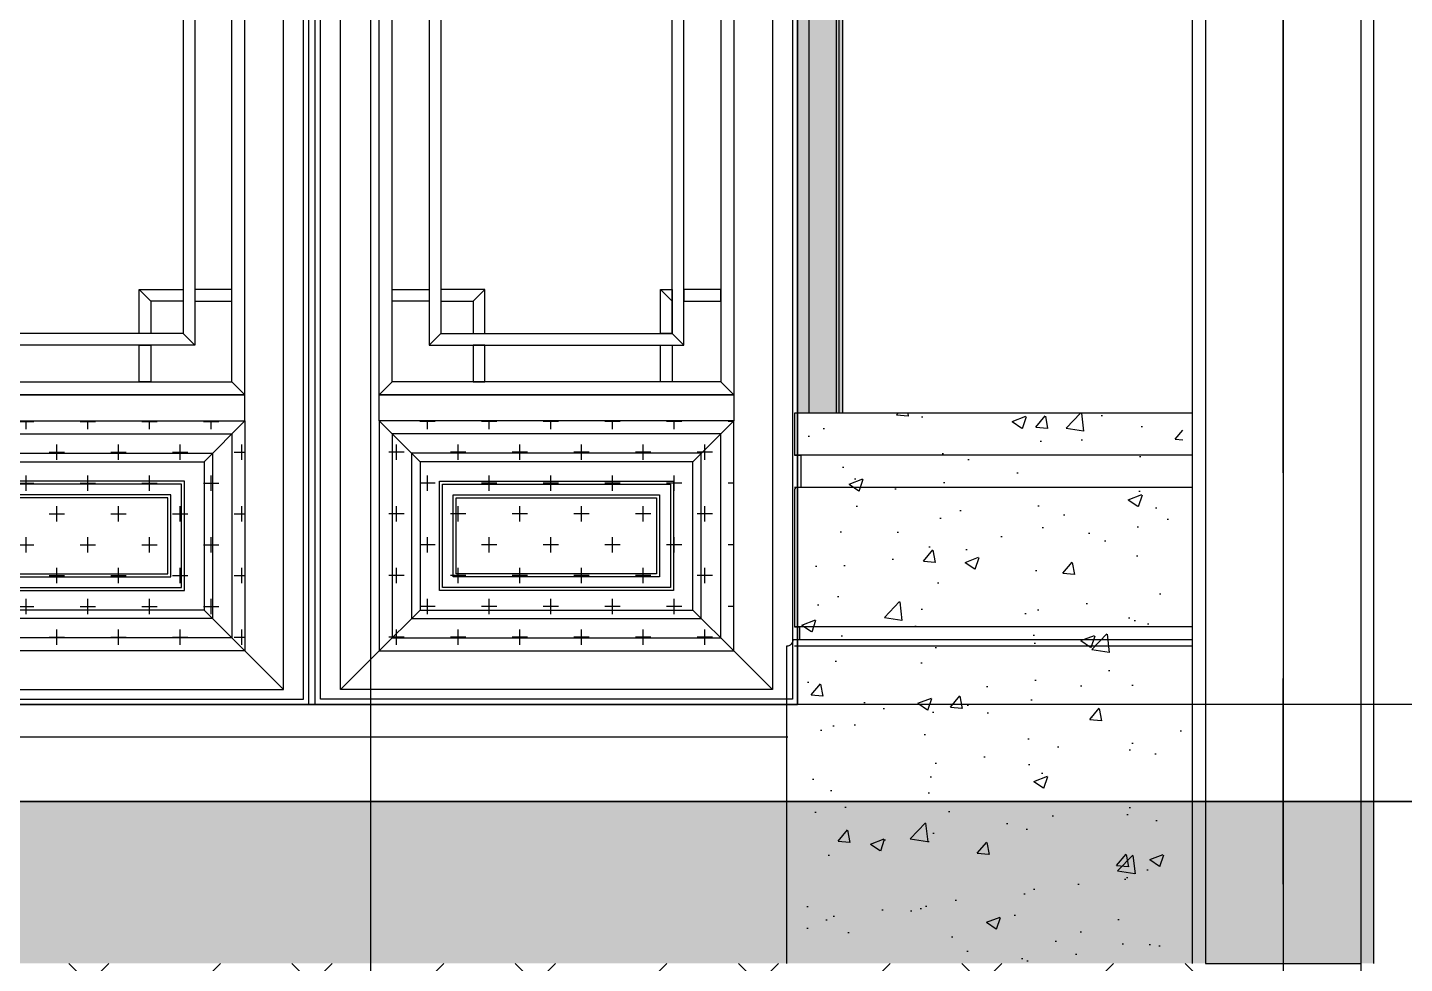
# Model space of a CAD drawing. Extents: x 296441 to 853063, y 459050 to 1117990.
# Drawn here: x 666159 to 668286, y 1053205 to 1054650 of the extents above; entities that cross this region are included whole.
import ezdxf
from ezdxf.xclip import XClip

# ---------------------------------------------------------------- set-up
doc = ezdxf.new("R2010")
doc.units = 0
doc.header["$LTSCALE"] = 1000
doc.header["$XCLIPFRAME"] = 0
for name, pattern in [('14-GRID$0$CENTER2', [28.575000000000003, 19.05, -3.175, 3.175, -3.175]), ('CENTER-1', [10, 6.25, -1.25, 1.25, -1.25]), ('CENTER2', [28.574999999999996, 19.05, -3.174999999999999, 3.174999999999999, -3.174999999999999]), ('E4-ELEV-S$0$HIDDEN2', [4.762499999999999, 3.175, -1.5875])]:
    doc.linetypes.add(name, pattern=pattern)
for name, color, linetype in [('1-1poumian-16-20$0$ZT1_Dim---标注---PM、LM、DY、JD', 252, 'Continuous'), ('1.5铝板', 3, 'Continuous'), ('14-GRID$0$G-GRID', 9, '14-GRID$0$CENTER2'), ('95', 95, 'Continuous'), ('A-WALL', 1, 'Continuous'), ('B-ELEV-S02$0$A-ELEV-MEDM-HEVY', 2, 'Continuous'), ('B-ELEV-S02$0$A-ELEV-THIN', 144, 'Continuous'), ('E4-ELEV-S$0$A-ELEV-HDDN', 161, 'E4-ELEV-S$0$HIDDEN2'), ('E4-ELEV-S$0$A-ELEV-HEVY', 2, 'Continuous'), ('E4-ELEV-S$0$A-ELEV-XTHIN', 5, 'Continuous'), ('E4-ELEV-S$0$A-SECT-FNSH', 6, 'Continuous'), ('E4-ELEV-S$0$A-WALL', 1, 'Continuous'), ('G-GRID', 8, 'CENTER2'), ('G-XREF', 2, 'Continuous'), ('mt2-E$0$A-ELEV-OTLN', 1, 'Continuous'), ('SL-CXJ-001', 4, 'Continuous'), ('ZT0_默认图层-----PM、LM、DY、JD', 7, 'Continuous'), ('ZT1_通用--填充---PM、LM、DY、JD', 8, 'Continuous'), ('ZT3_面板--石材板-PM、LM、DY、JD', 45, 'Continuous'), ('主框线', 4, 'Continuous'), ('副框内口线', 6, 'Continuous'), ('花格栅', 6, 'Continuous'), ('铝合金花格条', 5, 'Continuous')]:
    doc.layers.add(name, color=color, linetype=linetype)
doc.layers.add('E4-ELEV-S$0$ENTR-DETL-P$0$A-ANNO-NPLT', color=215, linetype='Continuous', plot=False)
doc.layers.add('E4-TEXT-S$0$A-ANNO-NPLT', color=215, linetype='Continuous', plot=False)

# ---------------------------------------------------------------- blocks, each defined once
blk = doc.blocks.new('E4-ELEV-S$0$vffhnh')
at = {"layer": 'E4-ELEV-S$0$A-SECT-FNSH'}
for p, q in [((-139.9999999997672, -400.0000000001164), (-139.9999999996508, 2410.000000010594)), ((140.0000000004657, -400.0000000001164), (140.0000000005821, 2410.000000010594))]:
    blk.add_line(p, q, dxfattribs=at)
at = {"layer": 'E4-ELEV-S$0$A-WALL'}
for p, q in [((-119.9999999994179, 2430.000000091735), (-119.9999999994179, -400)), ((120.0000000005821, 2430.000000091735), (120.0000000006985, -400)), ((-119.9999999994179, -400), (119.9999999998836, -400))]:
    blk.add_line(p, q, dxfattribs=at)
blk = doc.blocks.new('*U2514')
at = {"layer": 'B-ELEV-S02$0$A-ELEV-MEDM-HEVY'}
blk.add_line((309.2477104391, 4.965678859993486e-10), (-305.7522895591392, -4.909551888040294e-10), dxfattribs=at)
at = {"layer": 'B-ELEV-S02$0$A-ELEV-THIN'}
for p, q in [((309.2477104391, -64.99999999921239), (-305.7522895586735, -65.0000000001999)), ((309.2477104391, -114.9999999992415), (-305.7522895586735, -115.000000000229)), ((309.2477104390855, -329.9999999990087), (-305.7522895591392, -329.9999999999962)), ((309.2477104390709, -349.9999999993579), (-305.7522895591392, -350.0000000003163)), ((309.2477104390855, -360.0009192622074), (-305.7522895591392, -360.0009192631949))]:
    blk.add_line(p, q, dxfattribs=at)
blk = doc.blocks.new('单层玻璃')
at = {"layer": '95'}
for p, q in [((-1.216571543132886, -0.08520069334190339), (0.08520069322548807, 1.216571543191094)), ((-1.183139254106209, -1.183139254106209), (1.183139254106209, 1.183139254106209)), ((-0.08520069322548807, -1.216571543249302), (1.216571543132886, 0.08520069334190339))]:
    blk.add_line(p, q, dxfattribs=at)
blk = doc.blocks.new('*U1996')
at = {"layer": 'ZT1_通用--填充---PM、LM、DY、JD', "ltscale": 1000}
h = blk.add_hatch(dxfattribs=at)
h.set_pattern_fill('CROSS', color=256, scale=30)
h.set_pattern_definition([(0, (104.2710398040945, -2709.252234325279), (47.625, 47.625), [23.8125, -71.4375]), (90, (116.1772898040945, -2721.158484325279), (-47.625, 47.625), [23.8125, -71.4375])])
h.paths.add_polyline_path([(104.2710398040945, -2353.999984394526), (651.7754284878029, -2354.000101227313), (651.7754284878029, -2709.252234325279), (104.2710398040945, -2709.252117492491)])
at = {"color": 8}
for p, q in [((692.5231727939681, -50.0001090229498), (742.52322003874, 3.012129946000641e-05)), ((63.52322905353503, -49.9999993024403, 2.318144537438727e-09), (13.52322003711015, -9.094947017729282e-13, 2.318144537438727e-09)), ((63.52322394109797, -410.9996969709182, 2.318144537438727e-09), (44.5232339494396, -429.9996939008133, 2.318144537438727e-09)), ((692.5232051341445, -410.9998066914277), (711.5232012661872, -429.9998097615326)), ((104.2710378230549, -529.7474932672931, 2.318144537438727e-09), (44.52323193923803, -469.999667355326, 2.318144537438727e-09)), ((651.7754265067051, -529.7476160933738, 2.318144537221886e-09), (711.5232139115687, -469.9997909720996, 2.318144537221886e-09)), ((124.3232133005513, -549.799668351422, 2.318144537438727e-09), (104.2710382164223, -529.7474936607769, 2.318144537438727e-09)), ((631.7232518160017, -549.7997881807396, 2.318144537221886e-09), (651.7754269001307, -529.7476164868576, 2.318144537221886e-09)), ((124.3231952341157, -2293.947834715014, 2.318144537438727e-09), (104.2710398040945, -2313.999990144977, 2.318144537438727e-09)), ((631.7232337495079, -2293.947954544332, 2.318144537221886e-09), (651.7754284878029, -2314.000126238447, 2.318144537221886e-09)), ((167.327936819871, -2417.056881410303, 2.318144537438727e-09), (104.2710398040945, -2353.999984394526, 2.318144537438727e-09)), ((651.7754284878029, -2354.000101227313, 2.318144537221886e-09), (588.7185314720264, -2417.05699824309, 2.318144537221886e-09)), ((167.327936819871, -2646.195220476715, 2.318144537438727e-09), (104.2710398040945, -2709.252117492491, 2.318144537438727e-09)), ((588.7185314720264, -2646.195337309502, 2.318144537221886e-09), (651.7754284878029, -2709.252234325279, 2.318144537221886e-09)), ((104.2710398040945, -2709.252117492491, 2.318144537438727e-09), (44.52321389195276, -2768.999943404458, 2.318144537438727e-09)), ((651.7754284878029, -2709.252234325279, 2.318144537221886e-09), (711.5232178791775, -2769.000063234009, 2.318144537221886e-09))]:
    blk.add_line(p, q, dxfattribs=at)
for points in [[(711.5232176991412, -429.9998052536985), (711.5232176991412, -469.9997802425651), (44.52323394961422, -469.999664381613), (44.52323394961422, -429.9996893927464)], [(44.52323394973064, -2768.999943404458), (711.5232139107538, -2769.000063234009), (711.5232139115687, -469.9997871844107), (44.52323395054555, -469.999667355326)], [(651.7754284878029, -2354.000101227313), (651.7754284878029, -2314.000126238447), (104.2710398040945, -2314.00000940566), (104.2710398040945, -2353.999984394526)]]:
    blk.add_lwpolyline(points, close=True)
at = {"color": 2, "ltscale": 250}
for points in [[(124.3231952341157, -2293.947834715014), (631.7232337495079, -2293.947954544332), (631.7232518160017, -549.7997881807396), (124.3232133005513, -549.799668351422)], [(124.3232148882234, -2374.052159478655), (631.7232534036739, -2374.052276311442), (631.7232534036739, -2689.20005924115), (124.3232148882234, -2689.199942408362)]]:
    blk.add_lwpolyline(points, close=True, dxfattribs=at)
at = {"layer": '1.5铝板', "ltscale": 250}
for points in [[(44.52321203792235, -429.9996939008133), (711.5232012661872, -429.9998097615326), (711.5232231778791, -31.00011209305467), (44.52323394961422, -30.9999962321026)], [(63.52321308135288, -410.9996969709182), (692.5232023096178, -410.9998066914277), (692.5232221345068, -50.0001090229498), (63.5232329062419, -49.9999993024403)], [(104.2710398040945, -2353.999984394526), (651.7754284878029, -2354.000101227313), (651.7754284878029, -2709.252234325279), (104.2710398040945, -2709.252117492491)]]:
    blk.add_lwpolyline(points, close=True, dxfattribs=at)
at = {"layer": 'SL-CXJ-001', "ltscale": 250}
for points in [[(154.3232148882234, -2404.052159478655), (601.7232534036739, -2404.052276311442), (601.7232534036739, -2659.20005924115), (154.3232148882234, -2659.199942408362)], [(167.327936819871, -2417.056881410303), (588.7185314720264, -2417.05699824309), (588.7185314720264, -2646.195337309502), (167.327936819871, -2646.195220476715)], [(558.7185314720264, -2447.056888845749), (197.327936819871, -2447.056990807643), (197.327936819871, -2616.195329874055), (558.7185314720264, -2616.195227912161)], [(554.0501865445985, -2451.725234930171), (201.9962817472988, -2451.725334578194), (201.9962817472988, -2611.526983789634), (554.0501865445985, -2611.526884141844)], [(537.386876399396, -2468.388549205381), (218.6595918925013, -2468.388640593272), (218.6595918925013, -2594.863669514423), (537.386876399396, -2594.863578126533)], [(532.7185314720264, -2473.056895289803), (223.327936819871, -2473.056984363589), (223.327936819871, -2590.195323430002), (532.7185314720264, -2590.195234355982)]]:
    blk.add_lwpolyline(points, close=True, dxfattribs=at)
at = {"layer": '主框线'}
blk.add_lwpolyline([(13.52322003804147, -2784.000027021393), (742.5232200396713, -2783.999996900093), (742.52322003874, 3.012129946000641e-05), (13.52322003711015, -9.094947017729282e-13)], close=True, dxfattribs=at)
at = {"layer": '副框内口线', "linetype": 'CENTER-1', "ltscale": 40}
blk.add_lwpolyline([(5.523208944010548, -2792.000027173664), (750.5232200396713, -2791.999996900093), (750.52322003874, 8.00000309990628), (5.523208943079226, 7.99999984772785)], close=True, dxfattribs=at)
at = {"layer": '花格栅', "color": 6, "ltscale": 250}
blk.add_lwpolyline([(104.2710201499867, -2314.000009799143), (651.7754088336369, -2314.000129628461), (651.7754269001307, -529.7476130966106), (104.2710382164223, -529.7474932672931)], close=True, dxfattribs=at)
at = {"layer": '铝合金花格条'}
for p, q in [((181.3232042724849, -1346.873751532985, -3.783032087171286e-07), (181.3232042715535, -1496.873751532985, -3.783032087171286e-07)), ((574.7232427799609, -1346.873871362535), (574.7232427790295, -1496.873871362535))]:
    blk.add_line(p, q, dxfattribs=at)
for points in [[(188.5232260387274, -50.00015557813549), (206.5232260387274, -50.00015557720417), (206.5232260416378, -107.0001555772042), (188.5232260416378, -107.0001555781355)], [(567.5232152726967, -50.00015022722164), (549.5232152726967, -50.00015022629032), (549.5232152699027, -107.0001502262903), (567.5232152699027, -107.0001502272216)], [(120.5232260417542, -107.0001555813951), (120.52334587113, -354.0828081057416), (635.5233350992785, -354.0828027548278), (635.5232152699027, -107.0001502304813)], [(138.5232260417542, -125.0001555813951), (138.52334587113, -336.0828081057416), (617.5233350992785, -336.0828027548278), (617.5232152699027, -125.0001502304813)], [(63.52322604163783, -175.0001555813951), (63.52322604163783, -193.0001555813951), (120.5232260416378, -193.0001555813951), (120.5232260416378, -175.0001555813951)], [(692.5232152699027, -175.0001502304813), (692.5232152699027, -193.0001502304813), (635.5232152699027, -193.0001502304813), (635.5232152699027, -175.0001502304813)], [(63.52334587113, -286.0828081066729), (63.52334587113, -268.0828081066729), (120.52334587113, -268.0828081066729), (120.52334587113, -286.0828081066729)], [(692.5233350992785, -286.0828027557591), (692.5233350992785, -268.0828027557591), (635.5233350992785, -268.0828027557591), (635.5233350992785, -286.0828027557591)], [(188.523345868336, -411.0828081099326), (206.523345868336, -411.0828081108639), (206.52334587113, -354.0828081108639), (188.52334587113, -354.0828081099326)], [(567.5233351020725, -411.0828027590187), (549.5233351020725, -411.08280275995), (549.5233350992785, -354.08280275995), (567.5233350992785, -354.0828027590187)], [(199.3232133089914, -549.799668351422), (217.3232133089914, -549.799668351422), (217.3232133089914, -606.799668351422), (199.3232133089914, -606.799668351422)], [(506.7232518127421, -549.7997881807396), (488.7232518127421, -549.7997881807396), (488.7232518127421, -606.7997881807396), (506.7232518127421, -606.7997881807396)], [(574.7232337462483, -2236.947954544332), (181.3231952387723, -2236.947834715014), (181.3232133052079, -606.799668351422), (574.7232518127421, -606.7997881807396)], [(556.7232337462483, -2218.947954544332), (199.3231952387723, -2218.947834715014), (199.3232133052079, -624.799668351422), (556.7232518127421, -624.7997881807396)], [(124.3232133010169, -674.7996683486281), (124.3232133000856, -692.7996683486281), (181.3232133000856, -692.799668351422), (181.3232133010169, -674.799668351422)], [(631.7232518160017, -674.7997881779456), (631.723251816933, -692.7997881779456), (574.723251816933, -692.7997881807396), (574.7232518160017, -674.7997881807396)], [(181.3232042724849, -1346.873751532985), (124.3232042724849, -1346.873751532985), (124.3232042724849, -1328.873751532985), (181.3232042724849, -1328.873751532985)], [(574.7232427790295, -1346.873871362535), (631.7232427790295, -1346.873871362535), (631.7232427790295, -1328.873871362535), (574.7232427790295, -1328.873871362535)], [(181.3232042724849, -1496.873751532985), (124.3232042724849, -1496.873751532985), (124.3232042724849, -1514.873751532985), (181.3232042724849, -1514.873751532985)], [(574.7232427790295, -1496.873871362535), (631.7232427790295, -1496.873871362535), (631.7232427790295, -1514.873871362535), (574.7232427790295, -1514.873871362535)], [(124.3231952345814, -2168.947834717808), (124.32319523365, -2150.947834717808), (181.32319523365, -2150.947834715014), (181.3231952345814, -2168.947834715014)], [(631.7232337495079, -2168.947954547359), (631.7232337504392, -2150.947954547359), (574.7232337504392, -2150.947954544565), (574.7232337495079, -2168.947954544565)], [(199.3231952425558, -2293.947834715014), (217.3231952425558, -2293.947834715014), (217.3231952425558, -2236.947834715014), (199.3231952425558, -2236.947834715014)], [(506.7232337462483, -2293.947954544565), (488.7232337462483, -2293.947954544565), (488.7232337462483, -2236.947954544565), (506.7232337462483, -2236.947954544565)]]:
    blk.add_lwpolyline(points, close=True, dxfattribs=at)
for points, elevation in [([(138.5232260417542, -125.0001555813951), (120.5232260417542, -107.0001555813951)], 3.088924884035726e-05), ([(206.5232260418707, -193.0001555813951), (188.5232260416378, -175.0001555813951), (138.5232260416378, -175.0001555813951), (138.5232260416378, -193.0001555813951), (206.5232260416378, -193.0001555813951), (206.5232260415214, -125.0001555813951), (188.5232260415214, -125.0001555813951), (188.5232260416378, -175.0001555813951)], 3.088924884035726e-05), ([(549.5232152696699, -193.0001502304813), (567.5232152699027, -175.0001502304813), (617.5232152699027, -175.0001502304813), (617.5232152699027, -193.0001502304813), (549.5232152699027, -193.0001502304813), (549.5232152699027, -125.0001502304813), (567.5232152699027, -125.0001502304813), (567.5232152699027, -175.0001502304813)], 3.088693069581961e-05), ([(617.5232152699027, -125.0001502304813), (635.5232152699027, -107.0001502304813)], 3.088693069581961e-05), ([(206.5233458713628, -268.0828081066729), (188.52334587113, -286.0828081066729), (138.52334587113, -286.0828081066729), (138.52334587113, -268.0828081066729), (206.52334587113, -268.0828081066729), (206.52334587113, -336.0828081066729), (188.52334587113, -336.0828081066729), (188.52334587113, -286.0828081066729)], 3.050862748710248e-05), ([(549.5233350990457, -268.0828027557591), (567.5233350992785, -286.0828027557591), (617.5233350992785, -286.0828027557591), (617.5233350992785, -268.0828027557591), (549.5233350992785, -268.0828027557591), (549.5233350992785, -336.0828027557591), (567.5233350992785, -336.0828027557591), (567.5233350992785, -286.0828027557591)], 3.050630934256482e-05), ([(138.52334587113, -336.0828081057416), (120.52334587113, -354.0828081057416)], 3.050862748710248e-05), ([(617.5233350992785, -336.0828027548278), (635.5233350992785, -354.0828027548278)], 3.050630934256482e-05), ([(199.3232133052079, -624.799668351422), (181.3232133052079, -606.799668351422)], 3.050862748710248e-05), ([(556.7232518127421, -624.7997881807396), (574.7232518127421, -606.7997881807396)], 3.088693069581961e-05), ([(217.3232133089914, -692.7996683516549), (199.3232133089914, -674.799668351422), (199.3232133089914, -624.799668351422), (217.3232133089914, -624.799668351422), (217.3232133089914, -692.799668351422), (199.3232133042766, -692.799668351422), (199.3232133042766, -674.799668351422), (199.3232133089914, -674.799668351422)], 3.050630934256482e-05), ([(488.7232518127421, -692.7997881812053), (506.7232518127421, -674.7997881807396), (506.7232518127421, -624.7997881807396), (488.7232518127421, -624.7997881807396), (488.7232518127421, -692.7997881807396), (556.7232518127421, -692.7997881807396), (556.7232518127421, -674.7997881807396), (506.7232518127421, -674.7997881807396)], 3.088693069581961e-05), ([(217.3231952425558, -2150.947834714781), (199.3231952425558, -2168.947834715014), (199.3231952425558, -2218.947834715014), (217.3231952425558, -2218.947834715014), (217.3231952425558, -2150.947834715014), (199.323195237841, -2150.947834715014), (199.323195237841, -2168.947834715014), (199.3231952425558, -2168.947834715014)], 3.050630934256482e-05), ([(488.7232337462483, -2150.947954544332), (506.7232337462483, -2168.947954544565), (506.7232337462483, -2218.947954544565), (488.7232337462483, -2218.947954544565), (488.7232337462483, -2150.947954544565), (556.7232337462483, -2150.947954544565), (556.7232337462483, -2168.947954544565), (506.7232337462483, -2168.947954544565)], 3.088693069581961e-05), ([(199.3231952387723, -2218.947834715014), (181.3231952387723, -2236.947834715014)], 3.050862748710248e-05), ([(556.7232337462483, -2218.947954544332), (574.7232337462483, -2236.947954544332)], 3.088693069581961e-05)]:
    blk.add_lwpolyline(points, dxfattribs=dict(at, elevation=elevation))
at = {"xscale": -52.5, "yscale": 52.5, "zscale": 52.5}
for p in [(368.1610783700016, -222.9758031354295, -3.80621353255001e-07), (347.3456464188639, -1439.753941752482, -3.80621353255001e-07)]:
    blk.add_blockref('单层玻璃', p, dxfattribs=at)
blk = doc.blocks.new('*U1995')
at = {"layer": 'ZT1_通用--填充---PM、LM、DY、JD', "ltscale": 1000}
h = blk.add_hatch(dxfattribs=at)
h.set_pattern_fill('CROSS', color=256, scale=30)
h.set_pattern_definition([(0, (109.2710508997552, -2709.252234303452), (47.625, 47.625), [23.8125, -71.4375]), (90, (121.1773008997552, -2721.158484303452), (-47.625, 47.625), [23.8125, -71.4375])])
h.paths.add_polyline_path([(109.2710508997552, -2353.999984372699), (651.7754284878029, -2354.000101227313), (651.7754284878029, -2709.252234325279), (109.2710508997552, -2709.252117470664)])
at = {"color": 8}
for p, q in [((68.52324014919579, -49.99999928061355, 2.318144537438727e-09), (18.5232311327709, 2.182583980214758e-08, 2.318144537438727e-09)), ((692.5231727939681, -50.0001090229498), (742.52322003874, 3.012129946000641e-05)), ((68.52323503675872, -410.9996969490915, 2.318144537438727e-09), (49.52324504510035, -429.9996938789866, 2.318144537438727e-09)), ((692.5232051341445, -410.9998066914277), (711.5232012661872, -429.9998097615326)), ((109.2710489187157, -529.7474932454663, 2.318144537438727e-09), (49.52324303489878, -469.9996673334992, 2.318144537438727e-09)), ((651.7754265067051, -529.7476160933738, 2.318144537221886e-09), (711.5232139115687, -469.9997909720996, 2.318144537221886e-09)), ((129.323224396212, -549.7996683295953, 2.318144537438727e-09), (109.2710493120831, -529.7474936389501, 2.318144537438727e-09)), ((631.7232518160017, -549.7997881807396, 2.318144537221886e-09), (651.7754269001307, -529.7476164868576, 2.318144537221886e-09)), ((129.3232063297764, -2293.947834693187, 2.318144537438727e-09), (109.2710508997552, -2313.99999012315, 2.318144537438727e-09)), ((631.7232337495079, -2293.947954544332, 2.318144537221886e-09), (651.7754284878029, -2314.000126238447, 2.318144537221886e-09)), ((172.3279479155317, -2417.056881388476, 2.318144537438727e-09), (109.2710508997552, -2353.999984372699, 2.318144537438727e-09)), ((651.7754284878029, -2354.000101227313, 2.318144537221886e-09), (588.7185314720264, -2417.05699824309, 2.318144537221886e-09)), ((172.3279479155317, -2646.195220454888, 2.318144537438727e-09), (109.2710508997552, -2709.252117470664, 2.318144537438727e-09)), ((588.7185314720264, -2646.195337309502, 2.318144537221886e-09), (651.7754284878029, -2709.252234325279, 2.318144537221886e-09)), ((109.2710508997552, -2709.252117470664, 2.318144537438727e-09), (49.52322498761352, -2768.999943382631, 2.318144537438727e-09)), ((651.7754284878029, -2709.252234325279, 2.318144537221886e-09), (711.5232178791775, -2769.000063234009, 2.318144537221886e-09))]:
    blk.add_line(p, q, dxfattribs=at)
for points in [[(711.5232176991412, -429.9998052536985), (711.5232176991412, -469.9997802425651), (49.52324504527498, -469.9996643597863), (49.52324504527498, -429.9996893709197)], [(49.52324504539139, -2768.999943382631), (711.5232139107538, -2769.000063234009), (711.5232139115687, -469.9997871844107), (49.5232450462063, -469.9996673334992)], [(651.7754284878029, -2354.000101227313), (651.7754284878029, -2314.000126238447), (109.2710508997552, -2314.000009383833), (109.2710508997552, -2353.999984372699)]]:
    blk.add_lwpolyline(points, close=True)
at = {"color": 2, "ltscale": 250}
for points in [[(129.3232063297764, -2293.947834693187), (631.7232337495079, -2293.947954544332), (631.7232518160017, -549.7997881807396), (129.323224396212, -549.7996683295953)], [(129.3232259838842, -2374.052159456828), (631.7232534036739, -2374.052276311442), (631.7232534036739, -2689.20005924115), (129.3232259838842, -2689.199942386535)]]:
    blk.add_lwpolyline(points, close=True, dxfattribs=at)
at = {"layer": '1.5铝板', "ltscale": 250}
for points in [[(49.5232231335831, -429.9996938789866), (711.5232012661872, -429.9998097615326), (711.5232231778791, -31.00011209305467), (49.52324504527498, -30.99999621027585)], [(68.52322417701363, -410.9996969490915), (692.5232023096178, -410.9998066914277), (692.5232221345068, -50.0001090229498), (68.52324400190265, -49.99999928061355)], [(109.2710508997552, -2353.999984372699), (651.7754284878029, -2354.000101227313), (651.7754284878029, -2709.252234325279), (109.2710508997552, -2709.252117470664)]]:
    blk.add_lwpolyline(points, close=True, dxfattribs=at)
at = {"layer": 'SL-CXJ-001', "ltscale": 250}
for points in [[(159.3232259838842, -2404.052159456828), (601.7232534036739, -2404.052276311442), (601.7232534036739, -2659.20005924115), (159.3232259838842, -2659.199942386535)], [(172.3279479155317, -2417.056881388476), (588.7185314720264, -2417.05699824309), (588.7185314720264, -2646.195337309502), (172.3279479155317, -2646.195220454888)], [(558.7185314720264, -2447.056888845749), (202.3279479155317, -2447.056990785816), (202.3279479155317, -2616.195329852228), (558.7185314720264, -2616.195227912161)], [(554.0501865445985, -2451.725234930171), (206.9962928429595, -2451.725334556367), (206.9962928429595, -2611.526983767807), (554.0501865445985, -2611.526884141844)], [(537.386876399396, -2468.388549205381), (223.6596029881621, -2468.388640571445), (223.6596029881621, -2594.863669492596), (537.386876399396, -2594.863578126533)], [(532.7185314720264, -2473.056895289803), (228.3279479155317, -2473.056984341762), (228.3279479155317, -2590.195323408175), (532.7185314720264, -2590.195234355982)]]:
    blk.add_lwpolyline(points, close=True, dxfattribs=at)
at = {"layer": '主框线'}
blk.add_lwpolyline([(18.52323113370223, -2784.000026999566), (742.5232200396713, -2783.999996900093), (742.52322003874, 3.012129946000641e-05), (18.5232311327709, 2.182583980214758e-08)], close=True, dxfattribs=at)
at = {"layer": '副框内口线', "linetype": 'CENTER-1', "ltscale": 40}
blk.add_lwpolyline([(10.5232200396713, -2792.000027151837), (750.5232200396713, -2791.999996900093), (750.52322003874, 8.00000309990628), (10.52322003873998, 7.999999869554599)], close=True, dxfattribs=at)
at = {"layer": '花格栅', "color": 6, "ltscale": 250}
blk.add_lwpolyline([(109.2710312456475, -2314.000009777316), (651.7754088336369, -2314.000129628461), (651.7754269001307, -529.7476130966106), (109.2710493120831, -529.7474932454663)], close=True, dxfattribs=at)
at = {"layer": '铝合金花格条'}
for p, q in [((186.3232153681456, -1346.873751511158, -3.783032087171286e-07), (186.3232153672143, -1496.873751511158, -3.783032087171286e-07)), ((574.7232427799609, -1346.873871362535), (574.7232427790295, -1496.873871362535))]:
    blk.add_line(p, q, dxfattribs=at)
for points in [[(193.5232371343882, -50.00015555630874), (211.5232371343882, -50.00015555537742), (211.5232371372986, -107.0001555553774), (193.5232371372986, -107.0001555563087)], [(567.5232152726967, -50.00015022722164), (549.5232152726967, -50.00015022629032), (549.5232152699027, -107.0001502262903), (567.5232152699027, -107.0001502272216)], [(125.523237137415, -107.0001555595684), (125.5233569667908, -354.0828080839149), (635.5233350992785, -354.0828027548278), (635.5232152699027, -107.0001502304813)], [(143.523237137415, -125.0001555595684), (143.5233569667907, -336.0828080839149), (617.5233350992785, -336.0828027548278), (617.5232152699027, -125.0001502304813)], [(68.52323713729858, -175.0001555595684), (68.52323713729858, -193.0001555595684), (125.5232371372986, -193.0001555595684), (125.5232371372986, -175.0001555595684)], [(692.5232152699027, -175.0001502304813), (692.5232152699027, -193.0001502304813), (635.5232152699027, -193.0001502304813), (635.5232152699027, -175.0001502304813)], [(68.52335696679076, -286.0828080848462), (68.52335696679076, -268.0828080848462), (125.5233569667908, -268.0828080848462), (125.5233569667908, -286.0828080848462)], [(692.5233350992785, -286.0828027557591), (692.5233350992785, -268.0828027557591), (635.5233350992785, -268.0828027557591), (635.5233350992785, -286.0828027557591)], [(193.5233569639968, -411.0828080881058), (211.5233569639968, -411.0828080890371), (211.5233569667907, -354.0828080890371), (193.5233569667907, -354.0828080881058)], [(567.5233351020725, -411.0828027590187), (549.5233351020725, -411.08280275995), (549.5233350992785, -354.08280275995), (567.5233350992785, -354.0828027590187)], [(204.3232244046521, -549.7996683295953), (222.3232244046521, -549.7996683295953), (222.3232244046521, -606.7996683295953), (204.3232244046521, -606.7996683295953)], [(506.7232518127421, -549.7997881807396), (488.7232518127421, -549.7997881807396), (488.7232518127421, -606.7997881807396), (506.7232518127421, -606.7997881807396)], [(574.7232337462483, -2236.947954544332), (186.3232063344331, -2236.947834693187), (186.3232244008686, -606.7996683295953), (574.7232518127421, -606.7997881807396)], [(556.7232337462483, -2218.947954544332), (204.3232063344331, -2218.947834693187), (204.3232244008686, -624.7996683295953), (556.7232518127421, -624.7997881807396)], [(129.3232243966777, -674.7996683268013), (129.3232243957464, -692.7996683268013), (186.3232243957464, -692.7996683295953), (186.3232243966777, -674.7996683295953)], [(631.7232518160017, -674.7997881779456), (631.723251816933, -692.7997881779456), (574.723251816933, -692.7997881807396), (574.7232518160017, -674.7997881807396)], [(186.3232153681456, -1346.873751511158), (129.3232153681456, -1346.873751511158), (129.3232153681456, -1328.873751511158), (186.3232153681456, -1328.873751511158)], [(574.7232427790295, -1346.873871362535), (631.7232427790295, -1346.873871362535), (631.7232427790295, -1328.873871362535), (574.7232427790295, -1328.873871362535)], [(186.3232153681456, -1496.873751511158), (129.3232153681456, -1496.873751511158), (129.3232153681456, -1514.873751511158), (186.3232153681456, -1514.873751511158)], [(574.7232427790295, -1496.873871362535), (631.7232427790295, -1496.873871362535), (631.7232427790295, -1514.873871362535), (574.7232427790295, -1514.873871362535)], [(129.3232063302421, -2168.947834695981), (129.3232063293108, -2150.947834695981), (186.3232063293108, -2150.947834693187), (186.3232063302421, -2168.947834693187)], [(631.7232337495079, -2168.947954547359), (631.7232337504392, -2150.947954547359), (574.7232337504392, -2150.947954544565), (574.7232337495079, -2168.947954544565)], [(204.3232063382166, -2293.947834693187), (222.3232063382166, -2293.947834693187), (222.3232063382166, -2236.947834693187), (204.3232063382166, -2236.947834693187)], [(506.7232337462483, -2293.947954544565), (488.7232337462483, -2293.947954544565), (488.7232337462483, -2236.947954544565), (506.7232337462483, -2236.947954544565)]]:
    blk.add_lwpolyline(points, close=True, dxfattribs=at)
for points, elevation in [([(143.523237137415, -125.0001555595684), (125.523237137415, -107.0001555595684)], 3.088924884035726e-05), ([(211.5232371375314, -193.0001555595684), (193.5232371372986, -175.0001555595684), (143.5232371372986, -175.0001555595684), (143.5232371372986, -193.0001555595684), (211.5232371372986, -193.0001555595684), (211.5232371371822, -125.0001555595684), (193.5232371371822, -125.0001555595684), (193.5232371372986, -175.0001555595684)], 3.088924884035726e-05), ([(549.5232152696699, -193.0001502304813), (567.5232152699027, -175.0001502304813), (617.5232152699027, -175.0001502304813), (617.5232152699027, -193.0001502304813), (549.5232152699027, -193.0001502304813), (549.5232152699027, -125.0001502304813), (567.5232152699027, -125.0001502304813), (567.5232152699027, -175.0001502304813)], 3.088693069581961e-05), ([(617.5232152699027, -125.0001502304813), (635.5232152699027, -107.0001502304813)], 3.088693069581961e-05), ([(211.5233569670236, -268.0828080848462), (193.5233569667907, -286.0828080848462), (143.5233569667907, -286.0828080848462), (143.5233569667907, -268.0828080848462), (211.5233569667907, -268.0828080848462), (211.5233569667907, -336.0828080848462), (193.5233569667907, -336.0828080848462), (193.5233569667907, -286.0828080848462)], 3.050862748710248e-05), ([(549.5233350990457, -268.0828027557591), (567.5233350992785, -286.0828027557591), (617.5233350992785, -286.0828027557591), (617.5233350992785, -268.0828027557591), (549.5233350992785, -268.0828027557591), (549.5233350992785, -336.0828027557591), (567.5233350992785, -336.0828027557591), (567.5233350992785, -286.0828027557591)], 3.050630934256482e-05), ([(143.5233569667907, -336.0828080839149), (125.5233569667908, -354.0828080839149)], 3.050862748710248e-05), ([(617.5233350992785, -336.0828027548278), (635.5233350992785, -354.0828027548278)], 3.050630934256482e-05), ([(204.3232244008686, -624.7996683295953), (186.3232244008686, -606.7996683295953)], 3.050862748710248e-05), ([(556.7232518127421, -624.7997881807396), (574.7232518127421, -606.7997881807396)], 3.088693069581961e-05), ([(222.3232244046521, -692.7996683298281), (204.3232244046521, -674.7996683295953), (204.3232244046521, -624.7996683295953), (222.3232244046521, -624.7996683295953), (222.3232244046521, -692.7996683295953), (204.3232243999373, -692.7996683295953), (204.3232243999373, -674.7996683295953), (204.3232244046521, -674.7996683295953)], 3.050630934256482e-05), ([(488.7232518127421, -692.7997881812053), (506.7232518127421, -674.7997881807396), (506.7232518127421, -624.7997881807396), (488.7232518127421, -624.7997881807396), (488.7232518127421, -692.7997881807396), (556.7232518127421, -692.7997881807396), (556.7232518127421, -674.7997881807396), (506.7232518127421, -674.7997881807396)], 3.088693069581961e-05), ([(222.3232063382166, -2150.947834692955), (204.3232063382166, -2168.947834693187), (204.3232063382166, -2218.947834693187), (222.3232063382166, -2218.947834693187), (222.3232063382166, -2150.947834693187), (204.3232063335017, -2150.947834693187), (204.3232063335017, -2168.947834693187), (204.3232063382166, -2168.947834693187)], 3.050630934256482e-05), ([(488.7232337462483, -2150.947954544332), (506.7232337462483, -2168.947954544565), (506.7232337462483, -2218.947954544565), (488.7232337462483, -2218.947954544565), (488.7232337462483, -2150.947954544565), (556.7232337462483, -2150.947954544565), (556.7232337462483, -2168.947954544565), (506.7232337462483, -2168.947954544565)], 3.088693069581961e-05), ([(204.3232063344331, -2218.947834693187), (186.3232063344331, -2236.947834693187)], 3.050862748710248e-05), ([(556.7232337462483, -2218.947954544332), (574.7232337462483, -2236.947954544332)], 3.088693069581961e-05)]:
    blk.add_lwpolyline(points, dxfattribs=dict(at, elevation=elevation))
at = {"xscale": -52.5, "yscale": 52.5, "zscale": 52.5}
for p in [(368.1610783700016, -222.9758031354295, -3.80621353255001e-07), (347.3456464188639, -1439.753941752482, -3.80621353255001e-07)]:
    blk.add_blockref('单层玻璃', p, dxfattribs=at)
blk = doc.blocks.new('20200326170542')
at = {"ltscale": 1000}
blk.add_lwpolyline([(0, -2800), (4500, -2800), (4500, 0), (0, 0)], close=True, dxfattribs=at)
at = {"layer": 'ZT0_默认图层-----PM、LM、DY、JD', "ltscale": 1000}
blk.add_blockref('*U1995', (2994.47677996126, -8.00000309990537), dxfattribs=at)
at = {"layer": 'ZT0_默认图层-----PM、LM、DY、JD', "ltscale": 1000, "xscale": -1}
blk.add_blockref('*U1996', (4505.523208943079, -7.999999847728759), dxfattribs=at)
blk = doc.blocks.new('20191018112751')
at = {"layer": 'ZT3_面板--石材板-PM、LM、DY、JD'}
blk.add_lwpolyline([(0, 0), (30.00000021187589, 0), (30.0000002104789, -64.99999999976717), (20.00000021094456, -64.99999999976717), (20.00000021117739, -114.9999999997672), (27.69230790273286, -114.9999999997672), (30.00000021024607, -117.3076923075132), (30.00000021094456, -329.9999999997672), (22.30769251752645, -329.9999999995343), (22.30769251682796, -350), (32.30769251659513, -350, 0.4142218962024014), (42.30769251286983, -360.000284533482), (42.30769251286983, -850.0000000214204)], format="xyb", dxfattribs=at)
blk = doc.blocks.new('E4-ELEV-S')
at = {"layer": 'ZT1_通用--填充---PM、LM、DY、JD', "ltscale": 1000}
h = blk.add_hatch(dxfattribs=at)
h.set_pattern_fill('混凝土', color=256, scale=10)
h.set_pattern_definition([(49.99999999999999, (52570.35017839028, 450.000003278954), (71.72601826007535, -6.275213498259511), [7.5, -82.5]), (355, (52570.35017839028, 450.000003278954), (-13.8751333613, 75.21921337000119), [6, -66]), (100.4514, (52576.32734639023, 449.4770692789461), (57.85093817140216, 68.94395420609536), [6.374019000000001, -70.1142112]), (46.18420000000002, (52570.35017839028, 470.000003278954), (106.7241048625644, -16.55190143290181), [11.24999999999997, -123.7499999999997]), (96.6356, (52579.24385289033, 468.6206725791562), (93.46627055487033, 97.41178709004417), [9.561028799999999, -105.1713]), (351.1842, (52570.35017839028, 470.000003278954), (93.46619451336272, 97.41186009253246), [9, -99]), (21, (52580.35017839028, 465.000003278954), (59.69070521184616, -40.26188906653388), [7.5, -82.5]), (326.0000000000001, (52580.35017839028, 465.000003278954), (24.33153319215817, 72.5150045046853), [6, -66]), (71.4514, (52585.32440169028, 461.6448426789138), (84.02226285814899, 32.25304967099524), [6.374019000000001, -70.1142112]), (37.50000000000001, (52570.35017839028, 450.000003278954), (1.215985531729067, 33.28938538313115), [0, -65.19999999999999, 0, -67, 0, -66.25]), (7.499999999999999, (52570.35017839028, 450.000003278954), (26.30695374421486, 39.44117118823603), [0, -38.2, 0, -63.7, 0, -25.25]), (327.5, (52548.05017839023, 450.000003278954), (53.3822436172409, -2.255487173437976), [0, -25, 0, -78, 0, -103.5]), (317.5, (52538.05017839023, 450.000003278954), (58.31861693423862, 10.01049823323177), [0, -32.5, 0, -51.8, 0, -73.5])])
h.paths.add_polyline_path([(8849.999999991269, 449.9999999988358), (8919.999999988475, 449.9999999988358), (8919.99999998801, 2870.000002890592), (4279.999999989755, 2870.00000289036), (4279.999999989523, 449.999999998603), (4349.99999998929, 449.999999998603), (4349.999999989755, 2800.000002886401), (8849.99999998801, 2800.000002886634)])
h = blk.add_hatch(dxfattribs=at)
h.set_pattern_fill('混凝土', color=256, scale=30)
h.set_pattern_definition([(49.99999999999999, (8834.996307986672, -400.0000000002328), (215.178054780226, -18.82564049477853), [22.5, -247.5]), (355, (8834.996307986672, -400.0000000002328), (-41.6254000839, 225.6576401100035), [18, -198]), (100.4514, (8852.92781198665, -401.5688020002563), (173.5528145142065, 206.8318626182861), [19.122057, -210.3426336]), (46.18420000000002, (8834.996307986672, -340.0000000002328), (320.1723145876933, -49.65570429870542), [33.74999999999989, -371.2499999999991]), (96.6356, (8861.677331486717, -344.1379921000917), (280.398811664611, 292.2353612701325), [28.6830864, -315.5139]), (351.1842, (8834.996307986672, -340.0000000002328), (280.3985835400882, 292.2355802775974), [27, -297]), (21, (8864.996307986672, -355.0000000002328), (179.0721156355385, -120.7856671996016), [22.5, -247.5]), (326.0000000000001, (8864.996307986672, -355.0000000002328), (72.99459957647451, 217.5450135140559), [18, -198]), (71.4514, (8879.918977886671, -365.0654818003532), (252.066788574447, 96.75914901298572), [19.122057, -210.3426336]), (37.50000000000001, (8834.996307986672, -400.0000000002328), (3.647956595187201, 99.86815614939344), [0, -195.6, 0, -201, 0, -198.75]), (7.499999999999999, (8834.996307986672, -400.0000000002328), (78.92086123264458, 118.3235135647081), [0, -114.6, 0, -191.1, 0, -75.75]), (327.5, (8768.096307986649, -400.0000000002328), (160.1467308517227, -6.766461520313927), [0, -75, 0, -234, 0, -310.5]), (317.5, (8738.096307986649, -400.0000000002328), (174.9558508027159, 30.03149469969532), [0, -97.5, 0, -155.4, 0, -220.5])])
h.paths.add_polyline_path([(8849.999999987776, 449.9999995154794), (9444.99999998801, 449.9999995154794), (9444.99999998801, -400.0000000002328), (8849.999999987776, -400.0000000002328)])
at = {"layer": '14-GRID$0$G-GRID', "color": 8, "ltscale": 0.1}
blk.add_line((9599.999999988824, -2500), (9599.999999988824, 6900), dxfattribs=at)
at = {"layer": 'E4-ELEV-S$0$A-ELEV-HDDN'}
blk.add_lwpolyline([(8909.999999989523, 449.9999999988358), (8909.999999989755, 2860.000002890825), (4289.999999989755, 2860.00000289036), (4289.999999989755, 449.9999999988358)], dxfattribs=at)
at = {"layer": 'E4-ELEV-S$0$A-ELEV-HEVY'}
for p, q in [((4349.999999988824, 0), (8849.999999989988, 0)), ((4365.00369199249, -50), (8834.996307986323, -50))]:
    blk.add_line(p, q, dxfattribs=at)
for points in [[(8919.999999989988, 449.9999999988358), (8919.999999989755, 2870.000002890825), (4279.999999989755, 2870.00000289036), (4279.999999988824, 449.9999999988358)], [(8849.999999989988, 449.9999999988358), (8849.999999989755, 2800.000002890825), (4349.999999989755, 2800.00000289036), (4349.999999988824, 449.9999999988358)]]:
    blk.add_lwpolyline(points, dxfattribs=at)
at = {"layer": 'E4-ELEV-S$0$A-ELEV-XTHIN'}
for points in [[(8913.999999989988, 449.9999999988358), (8913.999999989523, 2864.000002890592), (4285.999999989755, 2864.000002890127), (4285.999999989057, 449.9999999988358)], [(8867.999999989988, 449.9999999988358), (8867.999999989523, 2818.000002890592), (4331.999999989755, 2818.000002890127), (4331.999999989057, 449.9999999988358)], [(8913.999999989988, 449.9999999979045), (8913.999999989988, 455.9999999979045)]]:
    blk.add_lwpolyline(points, dxfattribs=at)
at = {"layer": 'E4-ELEV-S$0$ENTR-DETL-P$0$A-ANNO-NPLT'}
blk.add_lwpolyline([(4349.999999988824, 449.9999999988358), (4349.999999988824, 2200.000183445634), (4499.999998123152, 2200.000183445634), (4500.000000077998, 2399.999998135259), (4544.999999989755, 2399.999998135259), (4544.999999989755, 2494.999998138519), (4730.000027334783, 2494.999998138519, -0.2529617064619017), (4859.415999477496, 2564.950686782366), (5044.999999989988, 2564.998931793263, -0.2381656450890572), (5174.999999989988, 2634.999998138519), (8019.999999473337, 2634.999998135259, -0.2438470576193426), (8154.999999989523, 2564.998931793263), (8339.975417268695, 2564.94948964403, -0.2517733638806204), (8469.999972644728, 2494.999998138752), (8654.999999989523, 2494.999998138752), (8654.999999989523, 2399.999916468048), (8699.999998213258, 2399.999998135259), (8699.999998213258, 2200.000183445634), (8849.999999989988, 2200.000183445634), (8849.999999989988, 449.9999999988358)], format="xyb", dxfattribs=at)
at = {"ltscale": 1000}
ref = blk.add_blockref('20200326170542', (4349.999999987776, 2800.000027021393), dxfattribs=at)
XClip(ref).set_block_clipping_path([(9.313225746154785e-10, -2800.0000270209275), (9.313225746154785e-10, -599.9998435759917), (149.99999813525937, -599.9998435759917), (150.00000009022187, -400.000028885901), (195.00000000197906, -400.000028885901), (195.00000000197906, -305.0000288828742), (380.0000273468904, -305.0000288828742), (509.41599948972, -235.04934023879468), (695.0000000019791, -235.00109522789717), (825.0000000019791, -165.00002888287418), (3669.999999485328, -165.00002888590097), (3805.00000000163, -235.00109522789717), (3989.9754172808025, -235.05053737782873), (4119.9999726567185, -305.0000288828742), (4305.00000000163, -305.0000288828742), (4305.00000000163, -400.00011055287905), (4349.999998225481, -400.000028885901), (4349.999998225481, -599.9998435759917), (4500.000000002212, -599.9998435759917), (4500.000000002212, -2800.0000270209275)])
at = {"ltscale": 1000, "extrusion": (0, 0, -1), "zscale": -1}
blk.add_blockref('20191018112751', (-8875.000000201864, 449.9999999988358), dxfattribs=at)
at = {"ltscale": 1000}
blk.add_blockref('*U2514', (9150.752289549098, 449.9999999974389), dxfattribs=at)
at = {"layer": 'E4-ELEV-S$0$A-ELEV-HEVY'}
blk.add_blockref('E4-ELEV-S$0$vffhnh', (9599.999999988824, 0), dxfattribs=at)

msp = doc.modelspace()

# ---------------------------------------------------------------- hatches: boundary and pattern name
at = {"layer": '1-1poumian-16-20$0$ZT1_Dim---标注---PM、LM、DY、JD'}
h = msp.add_hatch(dxfattribs=at)
h.set_pattern_fill('AR-HBONE', color=256, scale=200, angle=1.272221872585407e-14, style=0)
h.set_pattern_definition([(135, (647718.2580306699, 1053604.769549303), (1.812178371638932e-14, 172.4209175245277), [365.76, -121.92]), (44.99999999999995, (647632.0476306699, 1053690.979949303), (1.812178371638932e-14, 172.4209175245277), [365.76, -121.92])])
h.paths.add_polyline_path([(667978.4803228278, 1053204.769549303), (667978.4803228278, 1052004.769549303), (658618.4796523947, 1052004.769549303), (658618.4796523947, 1053204.769549303)])

# ---------------------------------------------------------------- linework, layer by layer
at = {"layer": 'A-WALL'}
msp.add_line((668218.4796532834, 1053204.769390942, 5.436716084589664), (668218.4796532834, 1047504.769549305, 5.436717367821995), dxfattribs=at)
at = {"layer": 'E4-TEXT-S$0$A-ANNO-NPLT', "elevation": -258.3492542400264}
msp.add_lwpolyline([(662989.0356767098, 1060667.70928949), (666688.64771255, 1060667.70928949), (666688.64771255, 1051104.769549305), (655498.4799874788, 1051104.769549305), (655498.4799874788, 1060667.70928949), (661168.4799853767, 1060667.70928949), (661664.3791118931, 1060667.70928949), (661664.3791118931, 1058224.058775914), (663215.5650045314, 1058224.058775914), (663215.5650045314, 1058684.599054593), (663412.4921526879, 1058684.599054593), (663412.4921526879, 1059765.480512004), (662989.0356767098, 1059765.480512004), (662989.0356767098, 1060667.70928949)], dxfattribs=at)
at = {"layer": 'G-GRID'}
for p, q in [((668098.4799879998, 1063504.769549305, 0.00901925479506005), (668098.4799879998, 1042666.079450931, 0.00901925479506005)), ((674249.8684878309, 1053604.769549305, 5.417606087174588), (592333.0773429177, 1053604.769549305, 5.417605571205094))]:
    msp.add_line(p, q, dxfattribs=at)
at = {"layer": 'G-GRID', "linetype": 'ByBlock'}
msp.add_line((674249.8684878309, 1053454.769549305, 5.417605607518252), (592333.0773429177, 1053454.769549305, 5.417605091548758), dxfattribs=at)
at = {"layer": 'mt2-E$0$A-ELEV-OTLN', "elevation": 5.417605597288816}
msp.add_lwpolyline([(598078.2580301081, 1053454.769549305), (675574.2363185877, 1053454.769549305)], dxfattribs=at)
at = {"layer": 'mt2-E$0$A-ELEV-OTLN', "const_width": 250, "elevation": 5.417592631183688}
msp.add_lwpolyline([(598338.2580301083, 1053329.7695493), (668238.4799871113, 1053329.769549302)], dxfattribs=at)

# ---------------------------------------------------------------- block references
at = {"layer": 'G-XREF'}
msp.add_blockref('E4-ELEV-S', (658498.479987122, 1053604.769549305, 5.417605957593833), dxfattribs=at)

doc.saveas('drawing.dxf')
